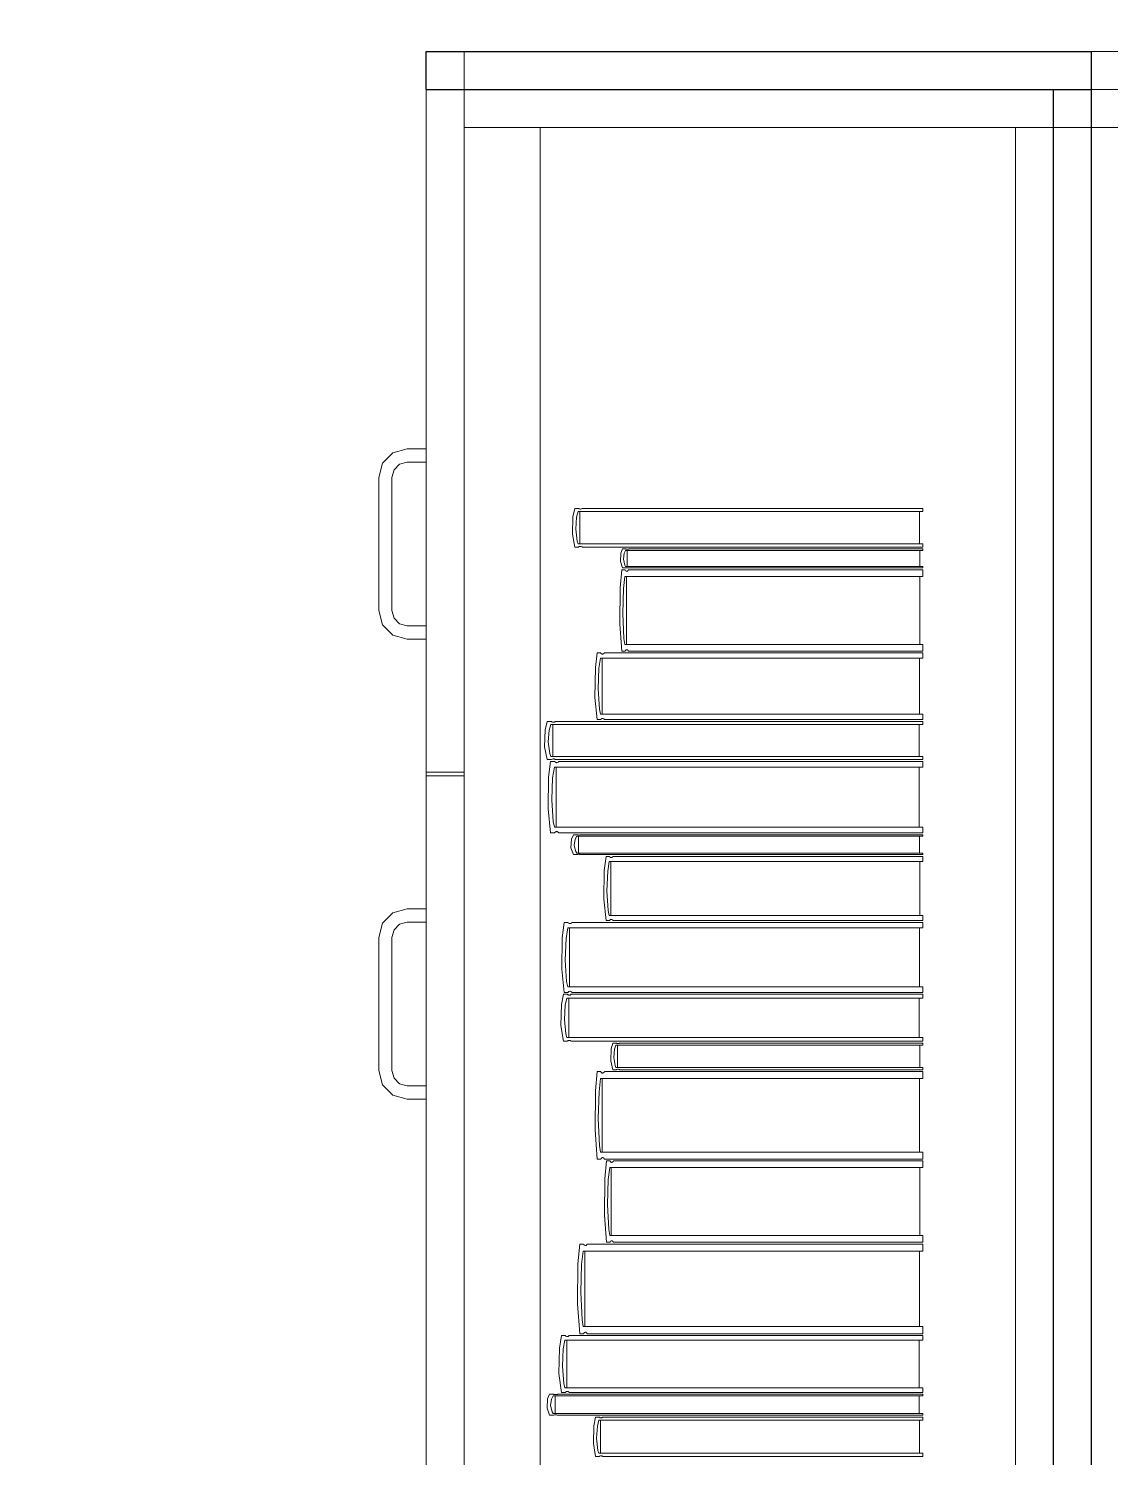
# Model space of a CAD drawing. Header units: inches. Extents: x -19 to 5698, y -728 to 92.
# Drawn here: x 19.111 to 19.68, y 10.205 to 10.957 of the extents above; entities that cross this region are included whole.
import ezdxf

# ---------------------------------------------------------------- set-up
doc = ezdxf.new("R2010")
doc.units = ezdxf.units.IN
doc.header["$MEASUREMENT"] = 0
doc.set_wipeout_variables(frame=1)
for name, pattern in [('HIDDEN', [0.375, 0.25, -0.125]), ('RAYITAS', [0.375, 0.25, -0.125]), ('Wipeout_Contour', [1, 0, -1])]:
    doc.linetypes.add(name, pattern=pattern)
for name, color, linetype, lineweight in [('00 conduct tomacorr', 120, 'HIDDEN', 30), ('T-TECHO-E', 150, 'Continuous', 20), ('TOMACORRIENTE', 22, 'RAYITAS', 9)]:
    doc.layers.add(name, color=color, linetype=linetype, lineweight=lineweight)
doc.layers.add('08 _ STR _ EXT _ 10 Vereda Exterior', color=7, linetype='Continuous')
doc.layers.add('Interior - Mobiliario', color=7, linetype='Continuous')

# ---------------------------------------------------------------- blocks, each defined once
blk = doc.blocks.new('a')
at = {"layer": 'TOMACORRIENTE', "ltscale": 0.05}
h = blk.add_hatch(color=4, dxfattribs=at)
edge = h.paths.add_edge_path()
edge.add_arc((0, 0.0752), 0.02106, 0, 360)
at = {"layer": 'TOMACORRIENTE', "color": 4}
for p, q in [((-0.14553, 0.09625), (-0.0515, 0.09625)), ((-0.09851, 0.09625), (-0.09851, -0.09657)), ((0, 0.09625), (0, -0.09625)), ((0.06232, -0.09625), (0.06232, 0.09625))]:
    blk.add_line(p, q, dxfattribs=at)
blk.add_circle((0, 0.0752), 0.02106, dxfattribs=at)
blk = doc.blocks.new('CABLE 3FACE')
at = {"layer": 'T-TECHO-E', "rotation": 59.94170052614085}
blk.add_blockref('a', (0, 0), dxfattribs=at)

msp = doc.modelspace()

# ---------------------------------------------------------------- hatches: boundary and pattern name
at = {"layer": '08 _ STR _ EXT _ 10 Vereda Exterior', "linetype": 'Continuous', "lineweight": 13}
h = msp.add_hatch(dxfattribs=at)
h.set_pattern_fill('RETÍCULA_100X100_0002', color=251, style=0, pattern_type=2)
h.set_pattern_definition([(360, (3.7574, 18.3027), (0, 2.53199), []), (90, (3.7574, 18.3027), (-3.6, 0), [])])
h.paths.add_polyline_path([(2.17, 3.62132), (4.29132, 1.5), (9.32, 1.5), (9.32, 6.5), (40.52, 6.5), (40.52, 1.5), (52.92, 1.5), (52.92, 19.08592), (51.56998, 19.08592), (51.56998, 7.2), (9.06996, 7.2), (9.06996, 7.85001), (6.52013, 7.85001, -0.414214), (6.27012, 8.10001), (6.27012, 8.85001, -0.414213), (6.52012, 9.10001), (9.06996, 9.10002), (9.06996, 12), (6.52013, 12, -0.414214), (6.27011, 12.25), (6.27007, 13, -0.414213), (6.52012, 13.25), (9.06996, 13.25001), (9.06996, 16.14999), (6.52008, 16.14999, -0.414214), (6.27012, 16.39999), (6.27008, 17.14999, -0.414213), (6.52008, 17.39999), (8.76997, 17.4), (8.77062, 21.04989), (2.17, 21.04989)])

# ---------------------------------------------------------------- linework, layer by layer
at = {"layer": 'Interior - Mobiliario', "color": 175, "linetype": 'Continuous', "lineweight": 13}
for p, q in [((19.66998, 10.92495), (19.66998, 10.94495)), ((20.01998, 10.94495), (19.66998, 10.94495)), ((19.66998, 10.94495), (20.01998, 10.94495)), ((19.66998, 10.92495), (19.66998, 10.94495)), ((19.66998, 10.94495), (19.99998, 10.94495)), ((19.66998, 10.90495), (19.66998, 10.94495)), ((20.01998, 10.94495), (19.66998, 10.94495)), ((19.66998, 10.94495), (19.66998, 9.44495)), ((19.64998, 10.92495), (19.33998, 10.92495)), ((19.33998, 10.92495), (19.33998, 9.46495)), ((19.64998, 9.46495), (19.64998, 10.92495)), ((19.66998, 9.46495), (19.66998, 10.92495)), ((19.68998, 10.92495), (19.66998, 10.92495)), ((19.66998, 10.92495), (19.68998, 10.92495)), ((19.66998, 9.46495), (19.66998, 10.92495)), ((20.01998, 10.92495), (19.66998, 10.92495)), ((20.01998, 10.92495), (19.66998, 10.92495)), ((19.66998, 10.92495), (20.01998, 10.92495)), ((19.66998, 9.46495), (19.66998, 10.92495)), ((19.37998, 10.90495), (19.33998, 10.90495)), ((19.33998, 10.90495), (19.33998, 9.48495)), ((19.62998, 10.90495), (19.37998, 10.90495)), ((19.37998, 9.48495), (19.37998, 10.90495)), ((19.62998, 10.90495), (19.62998, 9.48495)), ((19.66998, 10.90495), (19.70998, 10.90495)), ((19.66998, 9.48495), (19.66998, 10.90495)), ((19.29699, 10.72845), (19.30248, 10.73394)), ((19.30248, 10.73394), (19.30998, 10.73595)), ((19.30998, 10.73595), (19.31998, 10.73595)), ((19.31998, 10.73595), (19.31998, 10.72895)), ((19.29498, 10.72095), (19.29699, 10.72845)), ((19.30598, 10.72788), (19.30305, 10.72495)), ((19.30998, 10.72895), (19.30598, 10.72788)), ((19.31998, 10.72895), (19.30998, 10.72895)), ((19.29498, 10.65095), (19.29498, 10.72095)), ((19.30305, 10.72495), (19.30198, 10.72095)), ((19.30198, 10.72095), (19.30198, 10.65095)), ((19.39811, 10.70468), (19.39711, 10.70022)), ((19.4001, 10.70468), (19.39811, 10.70468)), ((19.3991, 10.7), (19.39994, 10.70305)), ((19.39994, 10.70305), (19.58132, 10.70305)), ((19.4002, 10.7046), (19.4001, 10.70468)), ((19.40044, 10.70448), (19.4002, 10.7046)), ((19.40069, 10.70439), (19.40044, 10.70448)), ((19.40095, 10.70434), (19.40069, 10.70439)), ((19.40086, 10.70305), (19.40086, 10.68596)), ((19.40122, 10.70434), (19.40095, 10.70434)), ((19.40149, 10.70438), (19.40122, 10.70434)), ((19.40175, 10.70445), (19.40149, 10.70438)), ((19.40198, 10.70457), (19.40175, 10.70445)), ((19.40213, 10.70468), (19.40198, 10.70457)), ((19.58132, 10.70468), (19.40213, 10.70468)), ((19.57949, 10.68596), (19.57949, 10.70305)), ((19.58132, 10.70305), (19.58132, 10.70468)), ((19.39711, 10.70022), (19.39688, 10.69111)), ((19.39864, 10.69374), (19.3991, 10.7)), ((19.39688, 10.69111), (19.39811, 10.68433)), ((19.3994, 10.6875), (19.39864, 10.69374)), ((19.39811, 10.68433), (19.4001, 10.68433)), ((19.39994, 10.68596), (19.3994, 10.6875)), ((19.58132, 10.68596), (19.39994, 10.68596)), ((19.4001, 10.68433), (19.40025, 10.68444)), ((19.40025, 10.68444), (19.40049, 10.68455)), ((19.40049, 10.68455), (19.40075, 10.68463)), ((19.40075, 10.68463), (19.40101, 10.68467)), ((19.40101, 10.68467), (19.40128, 10.68466)), ((19.40128, 10.68466), (19.40155, 10.68462)), ((19.40155, 10.68462), (19.4018, 10.68453)), ((19.4018, 10.68453), (19.40203, 10.68441)), ((19.40203, 10.68441), (19.40213, 10.68433)), ((19.40213, 10.68433), (19.58132, 10.68433)), ((19.42246, 10.68113), (19.42227, 10.67665)), ((19.42333, 10.68333), (19.42246, 10.68113)), ((19.42504, 10.68333), (19.42333, 10.68333)), ((19.42378, 10.67795), (19.42418, 10.68103)), ((19.42418, 10.68103), (19.42491, 10.68253)), ((19.42491, 10.68253), (19.58132, 10.68253)), ((19.42513, 10.68329), (19.42504, 10.68333)), ((19.42533, 10.68323), (19.42513, 10.68329)), ((19.42555, 10.68319), (19.42533, 10.68323)), ((19.42578, 10.68316), (19.42555, 10.68319)), ((19.4257, 10.68253), (19.4257, 10.67412)), ((19.42601, 10.68316), (19.42578, 10.68316)), ((19.42624, 10.68318), (19.42601, 10.68316)), ((19.42646, 10.68322), (19.42624, 10.68318)), ((19.42666, 10.68327), (19.42646, 10.68322)), ((19.42679, 10.68333), (19.42666, 10.68327)), ((19.58132, 10.68333), (19.42679, 10.68333)), ((19.57974, 10.67412), (19.57974, 10.68253)), ((19.58132, 10.68433), (19.58132, 10.68596)), ((19.58132, 10.68253), (19.58132, 10.68333)), ((19.42227, 10.67665), (19.42333, 10.67331)), ((19.42333, 10.67331), (19.42504, 10.67331)), ((19.42444, 10.67488), (19.42378, 10.67795)), ((19.42491, 10.67412), (19.42444, 10.67488)), ((19.58132, 10.67412), (19.42491, 10.67412)), ((19.42504, 10.67331), (19.42517, 10.67337)), ((19.42517, 10.67337), (19.42538, 10.67343)), ((19.42538, 10.67343), (19.4256, 10.67346)), ((19.4256, 10.67346), (19.42583, 10.67348)), ((19.42583, 10.67348), (19.42606, 10.67348)), ((19.42606, 10.67348), (19.42629, 10.67346)), ((19.42629, 10.67346), (19.42651, 10.67341)), ((19.42651, 10.67341), (19.42671, 10.67335)), ((19.42671, 10.67335), (19.42679, 10.67331)), ((19.42679, 10.67331), (19.58132, 10.67331)), ((19.58132, 10.67331), (19.58132, 10.67412)), ((19.42291, 10.67231), (19.42204, 10.66295)), ((19.42463, 10.67231), (19.42291, 10.67231)), ((19.42377, 10.6625), (19.42449, 10.6689)), ((19.42449, 10.6689), (19.58132, 10.6689)), ((19.42472, 10.67215), (19.42463, 10.67231)), ((19.42492, 10.67189), (19.42472, 10.67215)), ((19.42514, 10.67171), (19.42492, 10.67189)), ((19.42537, 10.67161), (19.42514, 10.67171)), ((19.42529, 10.6689), (19.42529, 10.63303)), ((19.4256, 10.6716), (19.42537, 10.67161)), ((19.42583, 10.67168), (19.4256, 10.6716)), ((19.42605, 10.67184), (19.42583, 10.67168)), ((19.42626, 10.67209), (19.42605, 10.67184)), ((19.42639, 10.67231), (19.42626, 10.67209)), ((19.58132, 10.67231), (19.42639, 10.67231)), ((19.57974, 10.63303), (19.57974, 10.6689)), ((19.58132, 10.6689), (19.58132, 10.67231)), ((19.42204, 10.66295), (19.42185, 10.64385)), ((19.42336, 10.64936), (19.42377, 10.6625)), ((19.29699, 10.64345), (19.29498, 10.65095)), ((19.30198, 10.65095), (19.30305, 10.64695)), ((19.30248, 10.63796), (19.29699, 10.64345)), ((19.30305, 10.64695), (19.30598, 10.64402)), ((19.30598, 10.64402), (19.30998, 10.64295)), ((19.30998, 10.64295), (19.31998, 10.64295)), ((19.31998, 10.64295), (19.31998, 10.63595)), ((19.42185, 10.64385), (19.42291, 10.62961)), ((19.42403, 10.63627), (19.42336, 10.64936)), ((19.30998, 10.63595), (19.30248, 10.63796)), ((19.31998, 10.63595), (19.30998, 10.63595)), ((19.42449, 10.63303), (19.42403, 10.63627)), ((19.40993, 10.62861), (19.40899, 10.62093)), ((19.41179, 10.62861), (19.40993, 10.62861)), ((19.41189, 10.62848), (19.41179, 10.62861)), ((19.4121, 10.62826), (19.41189, 10.62848)), ((19.41234, 10.62811), (19.4121, 10.62826)), ((19.41259, 10.62803), (19.41234, 10.62811)), ((19.41284, 10.62803), (19.41259, 10.62803)), ((19.41309, 10.62809), (19.41284, 10.62803)), ((19.41333, 10.62822), (19.41309, 10.62809)), ((19.41355, 10.62842), (19.41333, 10.62822)), ((19.41369, 10.62861), (19.41355, 10.62842)), ((19.58132, 10.62861), (19.41369, 10.62861)), ((19.42291, 10.62961), (19.42463, 10.62961)), ((19.58132, 10.63303), (19.42449, 10.63303)), ((19.42463, 10.62961), (19.42476, 10.62984)), ((19.42476, 10.62984), (19.42497, 10.63009)), ((19.42497, 10.63009), (19.42519, 10.63025)), ((19.42519, 10.63025), (19.42542, 10.63033)), ((19.42542, 10.63033), (19.42565, 10.63032)), ((19.42565, 10.63032), (19.42588, 10.63022)), ((19.42588, 10.63022), (19.4261, 10.63004)), ((19.4261, 10.63004), (19.4263, 10.62978)), ((19.4263, 10.62978), (19.42639, 10.62961)), ((19.42639, 10.62961), (19.58132, 10.62961)), ((19.58132, 10.62961), (19.58132, 10.63303)), ((19.58132, 10.62581), (19.58132, 10.62861)), ((19.40899, 10.62093), (19.40878, 10.60526)), ((19.41042, 10.60978), (19.41086, 10.62056)), ((19.41086, 10.62056), (19.41164, 10.62581)), ((19.41164, 10.62581), (19.58132, 10.62581)), ((19.4125, 10.62581), (19.4125, 10.59637)), ((19.57961, 10.59637), (19.57961, 10.62581)), ((19.40878, 10.60526), (19.40993, 10.59357)), ((19.41114, 10.59903), (19.41042, 10.60978)), ((19.41164, 10.59637), (19.41114, 10.59903)), ((19.38363, 10.59257), (19.38255, 10.58817)), ((19.38578, 10.59257), (19.38363, 10.59257)), ((19.3847, 10.58796), (19.38561, 10.59097)), ((19.38561, 10.59097), (19.58132, 10.59097)), ((19.38589, 10.59249), (19.38578, 10.59257)), ((19.38614, 10.59237), (19.38589, 10.59249)), ((19.38641, 10.59229), (19.38614, 10.59237)), ((19.3867, 10.59224), (19.38641, 10.59229)), ((19.3866, 10.59097), (19.3866, 10.57413)), ((19.38699, 10.59224), (19.3867, 10.59224)), ((19.38728, 10.59227), (19.38699, 10.59224)), ((19.38755, 10.59235), (19.38728, 10.59227)), ((19.38781, 10.59246), (19.38755, 10.59235)), ((19.38797, 10.59257), (19.38781, 10.59246)), ((19.58132, 10.59257), (19.38797, 10.59257)), ((19.40993, 10.59357), (19.41179, 10.59357)), ((19.58132, 10.59637), (19.41164, 10.59637)), ((19.41179, 10.59357), (19.41193, 10.59376)), ((19.41193, 10.59376), (19.41216, 10.59396)), ((19.41216, 10.59396), (19.41239, 10.59409)), ((19.41239, 10.59409), (19.41264, 10.59416)), ((19.41264, 10.59416), (19.4129, 10.59415)), ((19.4129, 10.59415), (19.41314, 10.59407)), ((19.41314, 10.59407), (19.41338, 10.59392)), ((19.41338, 10.59392), (19.4136, 10.59371)), ((19.4136, 10.59371), (19.41369, 10.59357)), ((19.41369, 10.59357), (19.58132, 10.59357)), ((19.57935, 10.57413), (19.57935, 10.59097)), ((19.58132, 10.59357), (19.58132, 10.59637)), ((19.58132, 10.59097), (19.58132, 10.59257)), ((19.38255, 10.58817), (19.3823, 10.57921)), ((19.3842, 10.58179), (19.3847, 10.58796)), ((19.3823, 10.57921), (19.38363, 10.57252)), ((19.38502, 10.57565), (19.3842, 10.58179)), ((19.38561, 10.57413), (19.38502, 10.57565)), ((19.38363, 10.57252), (19.38578, 10.57252)), ((19.38545, 10.57152), (19.38438, 10.5633)), ((19.38758, 10.57152), (19.38545, 10.57152)), ((19.58132, 10.57413), (19.38561, 10.57413)), ((19.38578, 10.57252), (19.38594, 10.57263)), ((19.38594, 10.57263), (19.3862, 10.57275)), ((19.3862, 10.57275), (19.38647, 10.57282)), ((19.38647, 10.57282), (19.38676, 10.57286)), ((19.38651, 10.56291), (19.38741, 10.56852)), ((19.38676, 10.57286), (19.38705, 10.57285)), ((19.38705, 10.57285), (19.38734, 10.57281)), ((19.38734, 10.57281), (19.38761, 10.57272)), ((19.38741, 10.56852), (19.58132, 10.56852)), ((19.38769, 10.57138), (19.38758, 10.57152)), ((19.38761, 10.57272), (19.38786, 10.5726)), ((19.38794, 10.57115), (19.38769, 10.57138)), ((19.38786, 10.5726), (19.38797, 10.57252)), ((19.38821, 10.57099), (19.38794, 10.57115)), ((19.38797, 10.57252), (19.58132, 10.57252)), ((19.38849, 10.57091), (19.38821, 10.57099)), ((19.38839, 10.56852), (19.38839, 10.53703)), ((19.38878, 10.5709), (19.38849, 10.57091)), ((19.38906, 10.57097), (19.38878, 10.5709)), ((19.38934, 10.57111), (19.38906, 10.57097)), ((19.38959, 10.57132), (19.38934, 10.57111)), ((19.38975, 10.57152), (19.38959, 10.57132)), ((19.58132, 10.57152), (19.38975, 10.57152)), ((19.57936, 10.53703), (19.57936, 10.56852)), ((19.58132, 10.57252), (19.58132, 10.57413)), ((19.58132, 10.56852), (19.58132, 10.57152)), ((19.31998, 10.56595), (19.33998, 10.56595)), ((19.31998, 10.20495), (19.31998, 10.56395)), ((19.31998, 10.56395), (19.33998, 10.56395)), ((19.33998, 10.20495), (19.33998, 10.56395)), ((19.38438, 10.5633), (19.38414, 10.54654)), ((19.38601, 10.55137), (19.38651, 10.56291)), ((19.38414, 10.54654), (19.38545, 10.53403)), ((19.38683, 10.53988), (19.38601, 10.55137)), ((19.38741, 10.53703), (19.38683, 10.53988)), ((19.38545, 10.53403), (19.38758, 10.53403)), ((19.58132, 10.53703), (19.38741, 10.53703)), ((19.38758, 10.53403), (19.38774, 10.53423)), ((19.38774, 10.53423), (19.388, 10.53445)), ((19.388, 10.53445), (19.38827, 10.53459)), ((19.38827, 10.53459), (19.38855, 10.53466)), ((19.38855, 10.53466), (19.38884, 10.53465)), ((19.38884, 10.53465), (19.38913, 10.53457)), ((19.38913, 10.53457), (19.38939, 10.53441)), ((19.38939, 10.53441), (19.38964, 10.53418)), ((19.38964, 10.53418), (19.38975, 10.53403)), ((19.38975, 10.53403), (19.58132, 10.53403)), ((19.39638, 10.53073), (19.39615, 10.52604)), ((19.39739, 10.53303), (19.39638, 10.53073)), ((19.39939, 10.53303), (19.39739, 10.53303)), ((19.39791, 10.52739), (19.39838, 10.53062)), ((19.39838, 10.53062), (19.39923, 10.53219)), ((19.39923, 10.53219), (19.58132, 10.53219)), ((19.39949, 10.53299), (19.39939, 10.53303)), ((19.39972, 10.53293), (19.39949, 10.53299)), ((19.39998, 10.53288), (19.39972, 10.53293)), ((19.40024, 10.53286), (19.39998, 10.53288)), ((19.40015, 10.53219), (19.40015, 10.52338)), ((19.40051, 10.53286), (19.40024, 10.53286)), ((19.40078, 10.53288), (19.40051, 10.53286)), ((19.40104, 10.53292), (19.40078, 10.53288)), ((19.40127, 10.53298), (19.40104, 10.53292)), ((19.40142, 10.53303), (19.40127, 10.53298)), ((19.58132, 10.53303), (19.40142, 10.53303)), ((19.57948, 10.52338), (19.57948, 10.53219)), ((19.58132, 10.53403), (19.58132, 10.53703)), ((19.58132, 10.53219), (19.58132, 10.53303)), ((19.39615, 10.52604), (19.39739, 10.52254)), ((19.39739, 10.52254), (19.39939, 10.52254)), ((19.39868, 10.52418), (19.39791, 10.52739)), ((19.39923, 10.52338), (19.39868, 10.52418)), ((19.58132, 10.52338), (19.39923, 10.52338)), ((19.39939, 10.52254), (19.39954, 10.5226)), ((19.39954, 10.5226), (19.39978, 10.52266)), ((19.39978, 10.52266), (19.40003, 10.5227)), ((19.40003, 10.5227), (19.4003, 10.52272)), ((19.4003, 10.52272), (19.40057, 10.52272)), ((19.40057, 10.52272), (19.40084, 10.52269)), ((19.40084, 10.52269), (19.40109, 10.52265)), ((19.40109, 10.52265), (19.40132, 10.52258)), ((19.40132, 10.52258), (19.40142, 10.52254)), ((19.40142, 10.52254), (19.58132, 10.52254)), ((19.58132, 10.52254), (19.58132, 10.52338)), ((19.41459, 10.52154), (19.41367, 10.51416)), ((19.4164, 10.52154), (19.41459, 10.52154)), ((19.41549, 10.51381), (19.41625, 10.51885)), ((19.41625, 10.51885), (19.58132, 10.51885)), ((19.41649, 10.52141), (19.4164, 10.52154)), ((19.4167, 10.52121), (19.41649, 10.52141)), ((19.41693, 10.52107), (19.4167, 10.52121)), ((19.41717, 10.52099), (19.41693, 10.52107)), ((19.41709, 10.51885), (19.41709, 10.49059)), ((19.41742, 10.52098), (19.41717, 10.52099)), ((19.41766, 10.52104), (19.41742, 10.52098)), ((19.41789, 10.52117), (19.41766, 10.52104)), ((19.41811, 10.52136), (19.41789, 10.52117)), ((19.41825, 10.52154), (19.41811, 10.52136)), ((19.58132, 10.52154), (19.41825, 10.52154)), ((19.57966, 10.49059), (19.57966, 10.51885)), ((19.58132, 10.51885), (19.58132, 10.52154)), ((19.41367, 10.51416), (19.41347, 10.49912)), ((19.41506, 10.50345), (19.41549, 10.51381)), ((19.41576, 10.49314), (19.41506, 10.50345)), ((19.30998, 10.49395), (19.30248, 10.49194)), ((19.31998, 10.49395), (19.30998, 10.49395)), ((19.31998, 10.48695), (19.31998, 10.49395)), ((19.41347, 10.49912), (19.41459, 10.48789)), ((19.41625, 10.49059), (19.41576, 10.49314)), ((19.29699, 10.48645), (19.29498, 10.47895)), ((19.30248, 10.49194), (19.29699, 10.48645)), ((19.30305, 10.48295), (19.30598, 10.48588)), ((19.30598, 10.48588), (19.30998, 10.48695)), ((19.30998, 10.48695), (19.31998, 10.48695)), ((19.39254, 10.48689), (19.39151, 10.47881)), ((19.39459, 10.48689), (19.39254, 10.48689)), ((19.39469, 10.48675), (19.39459, 10.48689)), ((19.39493, 10.48653), (19.39469, 10.48675)), ((19.39519, 10.48637), (19.39493, 10.48653)), ((19.39547, 10.48629), (19.39519, 10.48637)), ((19.39574, 10.48628), (19.39547, 10.48629)), ((19.39602, 10.48635), (19.39574, 10.48628)), ((19.39628, 10.48649), (19.39602, 10.48635)), ((19.39653, 10.4867), (19.39628, 10.48649)), ((19.39668, 10.48689), (19.39653, 10.4867)), ((19.58132, 10.48689), (19.39668, 10.48689)), ((19.41459, 10.48789), (19.4164, 10.48789)), ((19.58132, 10.49059), (19.41625, 10.49059)), ((19.4164, 10.48789), (19.41654, 10.48807)), ((19.41654, 10.48807), (19.41675, 10.48827)), ((19.41675, 10.48827), (19.41698, 10.48839)), ((19.41698, 10.48839), (19.41723, 10.48846)), ((19.41723, 10.48846), (19.41747, 10.48845)), ((19.41747, 10.48845), (19.41771, 10.48837)), ((19.41771, 10.48837), (19.41794, 10.48823)), ((19.41794, 10.48823), (19.41815, 10.48802)), ((19.41815, 10.48802), (19.41825, 10.48789)), ((19.41825, 10.48789), (19.58132, 10.48789)), ((19.58132, 10.48789), (19.58132, 10.49059)), ((19.58132, 10.48395), (19.58132, 10.48689)), ((19.29498, 10.47895), (19.29498, 10.40895)), ((19.30198, 10.47895), (19.30305, 10.48295)), ((19.30198, 10.40895), (19.30198, 10.47895)), ((19.39151, 10.47881), (19.39127, 10.46234)), ((19.39308, 10.46709), (19.39356, 10.47843)), ((19.39356, 10.47843), (19.39443, 10.48395)), ((19.39443, 10.48395), (19.58132, 10.48395)), ((19.39537, 10.48395), (19.39537, 10.453)), ((19.57944, 10.453), (19.57944, 10.48395)), ((19.39127, 10.46234), (19.39254, 10.45006)), ((19.39387, 10.4558), (19.39308, 10.46709)), ((19.39443, 10.453), (19.39387, 10.4558)), ((19.39216, 10.44906), (19.39112, 10.44365)), ((19.39422, 10.44906), (19.39216, 10.44906)), ((19.39254, 10.45006), (19.39459, 10.45006)), ((19.39432, 10.44896), (19.39422, 10.44906)), ((19.39456, 10.44881), (19.39432, 10.44896)), ((19.58132, 10.453), (19.39443, 10.453)), ((19.39482, 10.44871), (19.39456, 10.44881)), ((19.39459, 10.45006), (19.39475, 10.45026)), ((19.39475, 10.45026), (19.39499, 10.45047)), ((19.39509, 10.44865), (19.39482, 10.44871)), ((19.39499, 10.45047), (19.39525, 10.45061)), ((19.39537, 10.44865), (19.39509, 10.44865)), ((19.39525, 10.45061), (19.39553, 10.45067)), ((19.39565, 10.44869), (19.39537, 10.44865)), ((19.39553, 10.45067), (19.39581, 10.45066)), ((19.39591, 10.44878), (19.39565, 10.44869)), ((19.39581, 10.45066), (19.39608, 10.45058)), ((19.39616, 10.44893), (19.39591, 10.44878)), ((19.39608, 10.45058), (19.39634, 10.45042)), ((19.39631, 10.44906), (19.39616, 10.44893)), ((19.58132, 10.44906), (19.39631, 10.44906)), ((19.39634, 10.45042), (19.39658, 10.4502)), ((19.39658, 10.4502), (19.39668, 10.45006)), ((19.39668, 10.45006), (19.58132, 10.45006)), ((19.58132, 10.45006), (19.58132, 10.453)), ((19.58132, 10.44708), (19.58132, 10.44906)), ((19.39112, 10.44365), (19.39089, 10.43261)), ((19.3927, 10.43579), (19.39318, 10.44339)), ((19.39318, 10.44339), (19.39405, 10.44708)), ((19.39405, 10.44708), (19.58132, 10.44708)), ((19.395, 10.44708), (19.395, 10.42636)), ((19.57943, 10.42636), (19.57943, 10.44708)), ((19.39089, 10.43261), (19.39216, 10.42438)), ((19.39349, 10.42823), (19.3927, 10.43579)), ((19.39405, 10.42636), (19.39349, 10.42823)), ((19.58132, 10.42636), (19.39405, 10.42636)), ((19.39488, 10.42475), (19.39515, 10.4248)), ((19.39515, 10.4248), (19.39543, 10.42479)), ((19.39543, 10.42479), (19.39571, 10.42473)), ((19.58132, 10.42438), (19.58132, 10.42636)), ((19.39216, 10.42438), (19.39422, 10.42438)), ((19.39422, 10.42438), (19.39437, 10.42452)), ((19.39437, 10.42452), (19.39462, 10.42466)), ((19.39462, 10.42466), (19.39488, 10.42475)), ((19.39571, 10.42473), (19.39597, 10.42463)), ((19.39597, 10.42463), (19.39621, 10.42448)), ((19.39621, 10.42448), (19.39631, 10.42438)), ((19.39631, 10.42438), (19.58132, 10.42438)), ((19.41731, 10.42032), (19.41711, 10.41406)), ((19.4182, 10.42338), (19.41731, 10.42032)), ((19.41998, 10.42338), (19.4182, 10.42338)), ((19.41867, 10.41586), (19.41908, 10.42017)), ((19.41908, 10.42017), (19.41983, 10.42227)), ((19.41983, 10.42227), (19.58132, 10.42227)), ((19.42007, 10.42333), (19.41998, 10.42338)), ((19.42027, 10.42325), (19.42007, 10.42333)), ((19.4205, 10.42319), (19.42027, 10.42325)), ((19.42073, 10.42315), (19.4205, 10.42319)), ((19.42065, 10.42227), (19.42065, 10.41051)), ((19.42097, 10.42315), (19.42073, 10.42315)), ((19.42121, 10.42318), (19.42097, 10.42315)), ((19.42144, 10.42323), (19.42121, 10.42318)), ((19.42165, 10.42331), (19.42144, 10.42323)), ((19.42178, 10.42338), (19.42165, 10.42331)), ((19.58132, 10.42338), (19.42178, 10.42338)), ((19.57969, 10.41051), (19.57969, 10.42227)), ((19.58132, 10.42227), (19.58132, 10.42338)), ((19.41711, 10.41406), (19.4182, 10.40939)), ((19.41935, 10.41158), (19.41867, 10.41586)), ((19.41983, 10.41051), (19.41935, 10.41158)), ((19.58132, 10.41051), (19.41983, 10.41051)), ((19.58132, 10.40939), (19.58132, 10.41051)), ((19.29498, 10.40895), (19.29699, 10.40145)), ((19.30305, 10.40495), (19.30198, 10.40895)), ((19.30598, 10.40202), (19.30305, 10.40495)), ((19.40998, 10.40839), (19.40904, 10.3983)), ((19.41184, 10.40839), (19.40998, 10.40839)), ((19.41091, 10.39782), (19.41169, 10.40471)), ((19.41169, 10.40471), (19.58132, 10.40471)), ((19.41194, 10.40822), (19.41184, 10.40839)), ((19.41215, 10.40794), (19.41194, 10.40822)), ((19.41239, 10.40774), (19.41215, 10.40794)), ((19.41264, 10.40764), (19.41239, 10.40774)), ((19.41255, 10.40471), (19.41255, 10.36607)), ((19.41289, 10.40763), (19.41264, 10.40764)), ((19.41314, 10.40771), (19.41289, 10.40763)), ((19.41338, 10.40789), (19.41314, 10.40771)), ((19.4136, 10.40815), (19.41338, 10.40789)), ((19.41374, 10.40839), (19.4136, 10.40815)), ((19.58132, 10.40839), (19.41374, 10.40839)), ((19.4182, 10.40939), (19.41998, 10.40939)), ((19.41998, 10.40939), (19.42011, 10.40947)), ((19.42011, 10.40947), (19.42032, 10.40955)), ((19.42032, 10.40955), (19.42055, 10.4096)), ((19.42055, 10.4096), (19.42079, 10.40963)), ((19.42079, 10.40963), (19.42103, 10.40963)), ((19.42103, 10.40963), (19.42126, 10.40959)), ((19.42126, 10.40959), (19.42149, 10.40953)), ((19.42149, 10.40953), (19.42169, 10.40945)), ((19.42169, 10.40945), (19.42178, 10.40939)), ((19.42178, 10.40939), (19.58132, 10.40939)), ((19.57961, 10.36607), (19.57961, 10.40471)), ((19.58132, 10.40471), (19.58132, 10.40839)), ((19.29699, 10.40145), (19.30248, 10.39596)), ((19.30248, 10.39596), (19.30998, 10.39395)), ((19.30998, 10.40095), (19.30598, 10.40202)), ((19.31998, 10.40095), (19.30998, 10.40095)), ((19.31998, 10.39395), (19.31998, 10.40095)), ((19.40904, 10.3983), (19.40883, 10.37773)), ((19.41047, 10.38366), (19.41091, 10.39782)), ((19.30998, 10.39395), (19.31998, 10.39395)), ((19.41119, 10.36956), (19.41047, 10.38366)), ((19.40883, 10.37773), (19.40998, 10.36239)), ((19.41169, 10.36607), (19.41119, 10.36956)), ((19.58132, 10.36607), (19.41169, 10.36607)), ((19.58132, 10.36239), (19.58132, 10.36607)), ((19.40998, 10.36239), (19.41184, 10.36239)), ((19.41184, 10.36239), (19.41198, 10.36263)), ((19.41198, 10.36263), (19.4122, 10.3629)), ((19.4122, 10.3629), (19.41244, 10.36307)), ((19.41244, 10.36307), (19.41269, 10.36315)), ((19.41269, 10.36315), (19.41295, 10.36314)), ((19.41295, 10.36314), (19.41319, 10.36304)), ((19.41319, 10.36304), (19.41343, 10.36284)), ((19.41343, 10.36284), (19.41364, 10.36256)), ((19.41364, 10.36256), (19.41374, 10.36239)), ((19.41374, 10.36239), (19.58132, 10.36239)), ((19.41486, 10.36139), (19.41395, 10.35202)), ((19.41667, 10.36139), (19.41486, 10.36139)), ((19.41576, 10.35158), (19.41652, 10.35797)), ((19.41652, 10.35797), (19.58132, 10.35797)), ((19.41676, 10.36122), (19.41667, 10.36139)), ((19.41697, 10.36096), (19.41676, 10.36122)), ((19.4172, 10.36078), (19.41697, 10.36096)), ((19.41744, 10.36068), (19.4172, 10.36078)), ((19.41735, 10.35797), (19.41735, 10.32211)), ((19.41768, 10.36067), (19.41744, 10.36068)), ((19.41793, 10.36075), (19.41768, 10.36067)), ((19.41816, 10.36091), (19.41793, 10.36075)), ((19.41837, 10.36116), (19.41816, 10.36091)), ((19.41851, 10.36139), (19.41837, 10.36116)), ((19.58132, 10.36139), (19.41851, 10.36139)), ((19.57966, 10.32211), (19.57966, 10.35797)), ((19.58132, 10.35797), (19.58132, 10.36139)), ((19.41395, 10.35202), (19.41374, 10.33293)), ((19.41533, 10.33843), (19.41576, 10.35158)), ((19.41603, 10.32534), (19.41533, 10.33843)), ((19.41374, 10.33293), (19.41486, 10.31869)), ((19.41652, 10.32211), (19.41603, 10.32534)), ((19.58132, 10.32211), (19.41652, 10.32211)), ((19.58132, 10.31869), (19.58132, 10.32211)), ((19.40075, 10.31769), (19.39977, 10.30734)), ((19.40272, 10.31769), (19.40075, 10.31769)), ((19.40173, 10.30685), (19.40256, 10.31392)), ((19.40256, 10.31392), (19.58132, 10.31392)), ((19.40282, 10.31751), (19.40272, 10.31769)), ((19.40305, 10.31722), (19.40282, 10.31751)), ((19.40329, 10.31702), (19.40305, 10.31722)), ((19.40356, 10.31691), (19.40329, 10.31702)), ((19.40346, 10.31392), (19.40346, 10.27428)), ((19.40382, 10.3169), (19.40356, 10.31691)), ((19.40408, 10.31699), (19.40382, 10.3169)), ((19.40434, 10.31717), (19.40408, 10.31699)), ((19.40457, 10.31744), (19.40434, 10.31717)), ((19.40472, 10.31769), (19.40457, 10.31744)), ((19.58132, 10.31769), (19.40472, 10.31769)), ((19.41486, 10.31869), (19.41667, 10.31869)), ((19.41667, 10.31869), (19.4168, 10.31892)), ((19.4168, 10.31892), (19.41702, 10.31916)), ((19.41702, 10.31916), (19.41725, 10.31933)), ((19.41725, 10.31933), (19.41749, 10.3194)), ((19.41749, 10.3194), (19.41774, 10.31939)), ((19.41774, 10.31939), (19.41798, 10.3193)), ((19.41798, 10.3193), (19.41821, 10.31912)), ((19.41821, 10.31912), (19.41842, 10.31886)), ((19.41842, 10.31886), (19.41851, 10.31869)), ((19.41851, 10.31869), (19.58132, 10.31869)), ((19.57952, 10.27428), (19.57952, 10.31392)), ((19.58132, 10.31392), (19.58132, 10.31769)), ((19.39977, 10.30734), (19.39954, 10.28624)), ((19.40127, 10.29233), (19.40173, 10.30685)), ((19.40203, 10.27786), (19.40127, 10.29233)), ((19.39954, 10.28624), (19.40075, 10.2705)), ((19.40256, 10.27428), (19.40203, 10.27786)), ((19.39108, 10.2695), (19.39004, 10.26296)), ((19.39315, 10.2695), (19.39108, 10.2695)), ((19.39211, 10.26265), (19.39298, 10.26712)), ((19.39298, 10.26712), (19.58132, 10.26712)), ((19.39325, 10.26939), (19.39315, 10.2695)), ((19.39349, 10.26921), (19.39325, 10.26939)), ((19.39376, 10.26908), (19.39349, 10.26921)), ((19.39403, 10.26901), (19.39376, 10.26908)), ((19.39393, 10.26712), (19.39393, 10.24206)), ((19.39431, 10.26901), (19.39403, 10.26901)), ((19.39459, 10.26906), (19.39431, 10.26901)), ((19.39485, 10.26917), (19.39459, 10.26906)), ((19.3951, 10.26934), (19.39485, 10.26917)), ((19.39525, 10.2695), (19.3951, 10.26934)), ((19.58132, 10.2695), (19.39525, 10.2695)), ((19.40075, 10.2705), (19.40272, 10.2705)), ((19.58132, 10.27428), (19.40256, 10.27428)), ((19.40272, 10.2705), (19.40287, 10.27076)), ((19.40287, 10.27076), (19.4031, 10.27103)), ((19.4031, 10.27103), (19.40335, 10.27121)), ((19.40335, 10.27121), (19.40361, 10.27129)), ((19.40361, 10.27129), (19.40388, 10.27128)), ((19.40388, 10.27128), (19.40414, 10.27117)), ((19.40414, 10.27117), (19.40439, 10.27097)), ((19.40439, 10.27097), (19.40462, 10.27069)), ((19.40462, 10.27069), (19.40472, 10.2705)), ((19.40472, 10.2705), (19.58132, 10.2705)), ((19.57942, 10.24206), (19.57942, 10.26712)), ((19.58132, 10.2705), (19.58132, 10.27428)), ((19.58132, 10.26712), (19.58132, 10.2695)), ((19.39004, 10.26296), (19.3898, 10.24962)), ((19.39162, 10.25347), (19.39211, 10.26265)), ((19.39242, 10.24432), (19.39162, 10.25347)), ((19.3898, 10.24962), (19.39108, 10.23968)), ((19.38488, 10.23868), (19.3838, 10.23626)), ((19.38701, 10.23868), (19.38488, 10.23868)), ((19.38594, 10.23614), (19.38684, 10.23779)), ((19.38684, 10.23779), (19.58132, 10.23779)), ((19.38712, 10.23863), (19.38701, 10.23868)), ((19.38737, 10.23857), (19.38712, 10.23863)), ((19.38764, 10.23852), (19.38737, 10.23857)), ((19.38792, 10.23849), (19.38764, 10.23852)), ((19.38782, 10.23779), (19.38782, 10.22853)), ((19.38821, 10.23849), (19.38792, 10.23849)), ((19.3885, 10.23851), (19.38821, 10.23849)), ((19.38877, 10.23855), (19.3885, 10.23851)), ((19.38903, 10.23862), (19.38877, 10.23855)), ((19.38919, 10.23868), (19.38903, 10.23862)), ((19.58132, 10.23868), (19.38919, 10.23868)), ((19.39108, 10.23968), (19.39315, 10.23968)), ((19.39298, 10.24206), (19.39242, 10.24432)), ((19.58132, 10.24206), (19.39298, 10.24206)), ((19.39315, 10.23968), (19.3933, 10.23984)), ((19.3933, 10.23984), (19.39355, 10.24001)), ((19.39355, 10.24001), (19.39382, 10.24012)), ((19.39382, 10.24012), (19.39409, 10.24017)), ((19.39409, 10.24017), (19.39437, 10.24017)), ((19.39437, 10.24017), (19.39465, 10.2401)), ((19.39465, 10.2401), (19.39491, 10.23997)), ((19.39491, 10.23997), (19.39515, 10.23979)), ((19.39515, 10.23979), (19.39525, 10.23968)), ((19.39525, 10.23968), (19.58132, 10.23968)), ((19.57936, 10.22853), (19.57936, 10.23779)), ((19.58132, 10.23968), (19.58132, 10.24206)), ((19.58132, 10.23779), (19.58132, 10.23868)), ((19.3838, 10.23626), (19.38356, 10.23133)), ((19.38356, 10.23133), (19.38488, 10.22765)), ((19.38544, 10.23275), (19.38594, 10.23614)), ((19.38626, 10.22937), (19.38544, 10.23275)), ((19.38684, 10.22853), (19.38626, 10.22937)), ((19.38488, 10.22765), (19.38701, 10.22765)), ((19.58132, 10.22853), (19.38684, 10.22853)), ((19.38701, 10.22765), (19.38717, 10.22771)), ((19.38717, 10.22771), (19.38743, 10.22777)), ((19.38743, 10.22777), (19.3877, 10.22782)), ((19.3877, 10.22782), (19.38799, 10.22784)), ((19.38799, 10.22784), (19.38828, 10.22783)), ((19.38828, 10.22783), (19.38856, 10.22781)), ((19.38856, 10.22781), (19.38883, 10.22776)), ((19.38883, 10.22776), (19.38908, 10.2277)), ((19.38908, 10.2277), (19.38919, 10.22765)), ((19.38919, 10.22765), (19.58132, 10.22765)), ((19.40819, 10.22211), (19.40797, 10.21286)), ((19.40913, 10.22665), (19.40819, 10.22211)), ((19.411, 10.22665), (19.40913, 10.22665)), ((19.40962, 10.21553), (19.41006, 10.2219)), ((19.41006, 10.2219), (19.41085, 10.225)), ((19.41085, 10.225), (19.58132, 10.225)), ((19.4111, 10.22657), (19.411, 10.22665)), ((19.41131, 10.22645), (19.4111, 10.22657)), ((19.41155, 10.22636), (19.41131, 10.22645)), ((19.4118, 10.22631), (19.41155, 10.22636)), ((19.5796, 10.225), (19.41171, 10.225)), ((19.41171, 10.225), (19.41171, 10.20761)), ((19.41205, 10.22631), (19.4118, 10.22631)), ((19.4123, 10.22634), (19.41205, 10.22631)), ((19.41254, 10.22642), (19.4123, 10.22634)), ((19.41277, 10.22654), (19.41254, 10.22642)), ((19.41291, 10.22665), (19.41277, 10.22654)), ((19.58132, 10.22665), (19.41291, 10.22665)), ((19.5796, 10.20761), (19.5796, 10.225)), ((19.58132, 10.22765), (19.58132, 10.22853)), ((19.58132, 10.225), (19.58132, 10.22665)), ((19.41034, 10.20918), (19.40962, 10.21553)), ((19.40797, 10.21286), (19.40913, 10.20595)), ((19.41085, 10.20761), (19.41034, 10.20918)), ((19.58132, 10.20761), (19.41085, 10.20761)), ((19.41171, 10.20761), (19.5796, 10.20761)), ((19.58132, 10.20595), (19.58132, 10.20761)), ((19.40913, 10.20595), (19.411, 10.20595)), ((19.411, 10.20595), (19.41114, 10.20606)), ((19.41114, 10.20606), (19.41137, 10.20618)), ((19.41137, 10.20618), (19.41161, 10.20626)), ((19.41161, 10.20626), (19.41186, 10.2063)), ((19.41186, 10.2063), (19.41211, 10.20629)), ((19.41211, 10.20629), (19.41236, 10.20625)), ((19.41236, 10.20625), (19.4126, 10.20616)), ((19.4126, 10.20616), (19.41281, 10.20603)), ((19.41281, 10.20603), (19.41291, 10.20595)), ((19.41291, 10.20595), (19.58132, 10.20595))]:
    msp.add_line(p, q, dxfattribs=at)

# ---------------------------------------------------------------- next in the draw order: wipeouts: each hides what was drawn before it
at = {"color": 254, "linetype": 'Wipeout_Contour', "lineweight": 0, "ltscale": 88.617845}
msp.add_wipeout([(19.64998, 10.92495), (19.64998, 9.46495), (19.66998, 9.46495), (19.66998, 10.92495)], dxfattribs=at).dxf.layer = 'Interior - Mobiliario'

# ---------------------------------------------------------------- next in the draw order: linework, layer by layer
at = {"layer": 'Interior - Mobiliario', "color": 175, "linetype": 'Continuous', "lineweight": 30}
for p, q in [((19.64998, 10.92495), (19.66998, 10.92495)), ((19.64998, 9.46495), (19.64998, 10.92495)), ((19.66998, 9.46495), (19.66998, 10.92495))]:
    msp.add_line(p, q, dxfattribs=at)
at = {"layer": 'Interior - Mobiliario', "color": 175, "linetype": 'Continuous', "lineweight": 13}
for p, q in [((19.66998, 10.92495), (19.64998, 10.92495)), ((19.64998, 10.92495), (19.64998, 9.46495)), ((19.66998, 9.46495), (19.66998, 10.92495)), ((19.66998, 10.90495), (19.62998, 10.90495)), ((19.66998, 9.48495), (19.66998, 10.90495))]:
    msp.add_line(p, q, dxfattribs=at)

# ---------------------------------------------------------------- next in the draw order: block references
at = {"layer": '00 conduct tomacorr', "xscale": 1.47256122672843, "yscale": 1.47256122672843, "zscale": 1.47256122672843, "rotation": 299.7894777823319}
msp.add_blockref('CABLE 3FACE', (19.67016, 9.94037), dxfattribs=at)

# ---------------------------------------------------------------- next in the draw order: wipeouts: each hides what was drawn before it
at = {"color": 254, "linetype": 'Wipeout_Contour', "lineweight": 0, "ltscale": 89.425356}
msp.add_wipeout([(19.31998, 10.94495), (19.31998, 10.92495), (19.66998, 10.92495), (19.66998, 10.94495)], dxfattribs=at).dxf.layer = 'Interior - Mobiliario'

# ---------------------------------------------------------------- next in the draw order: linework, layer by layer
at = {"layer": 'Interior - Mobiliario', "color": 175, "linetype": 'Continuous', "lineweight": 30}
for p, q in [((19.31998, 10.94495), (19.66998, 10.94495)), ((19.31998, 10.92495), (19.31998, 10.94495)), ((19.66998, 10.92495), (19.66998, 10.94495)), ((19.31998, 10.92495), (19.66998, 10.92495))]:
    msp.add_line(p, q, dxfattribs=at)
at = {"layer": 'Interior - Mobiliario', "color": 175, "linetype": 'Continuous', "lineweight": 13}
for p, q in [((19.66998, 10.94495), (19.31998, 10.94495)), ((19.31998, 10.94495), (19.31998, 10.92495)), ((19.31998, 10.94495), (19.66998, 10.94495)), ((19.31998, 9.44495), (19.31998, 10.94495)), ((19.66998, 10.94495), (19.33998, 10.94495)), ((19.33998, 10.94495), (19.33998, 10.90495)), ((19.66998, 10.92495), (19.66998, 10.94495)), ((19.66998, 10.90495), (19.66998, 10.94495)), ((19.66998, 10.94495), (19.66998, 9.44495)), ((19.31998, 10.92495), (19.66998, 10.92495)), ((19.66998, 10.92495), (19.31998, 10.92495)), ((19.31998, 10.92495), (19.31998, 9.46495)), ((19.64998, 10.92495), (19.31998, 10.92495)), ((19.31998, 10.92495), (19.31998, 9.46495)), ((19.31998, 10.92495), (19.31998, 10.56595)), ((19.31998, 10.92495), (19.33998, 10.92495)), ((19.64998, 10.92495), (19.33998, 10.92495)), ((19.33998, 10.92495), (19.33998, 9.46495)), ((19.64998, 10.92495), (19.33998, 10.92495)), ((19.33998, 10.92495), (19.33998, 9.46495)), ((19.33998, 10.92495), (19.33998, 10.56595)), ((19.64998, 9.46495), (19.64998, 10.92495)), ((19.64998, 9.46495), (19.64998, 10.92495)), ((19.64998, 9.46495), (19.64998, 10.92495)), ((19.66998, 9.46495), (19.66998, 10.92495))]:
    msp.add_line(p, q, dxfattribs=at)

doc.saveas('drawing.dxf')
